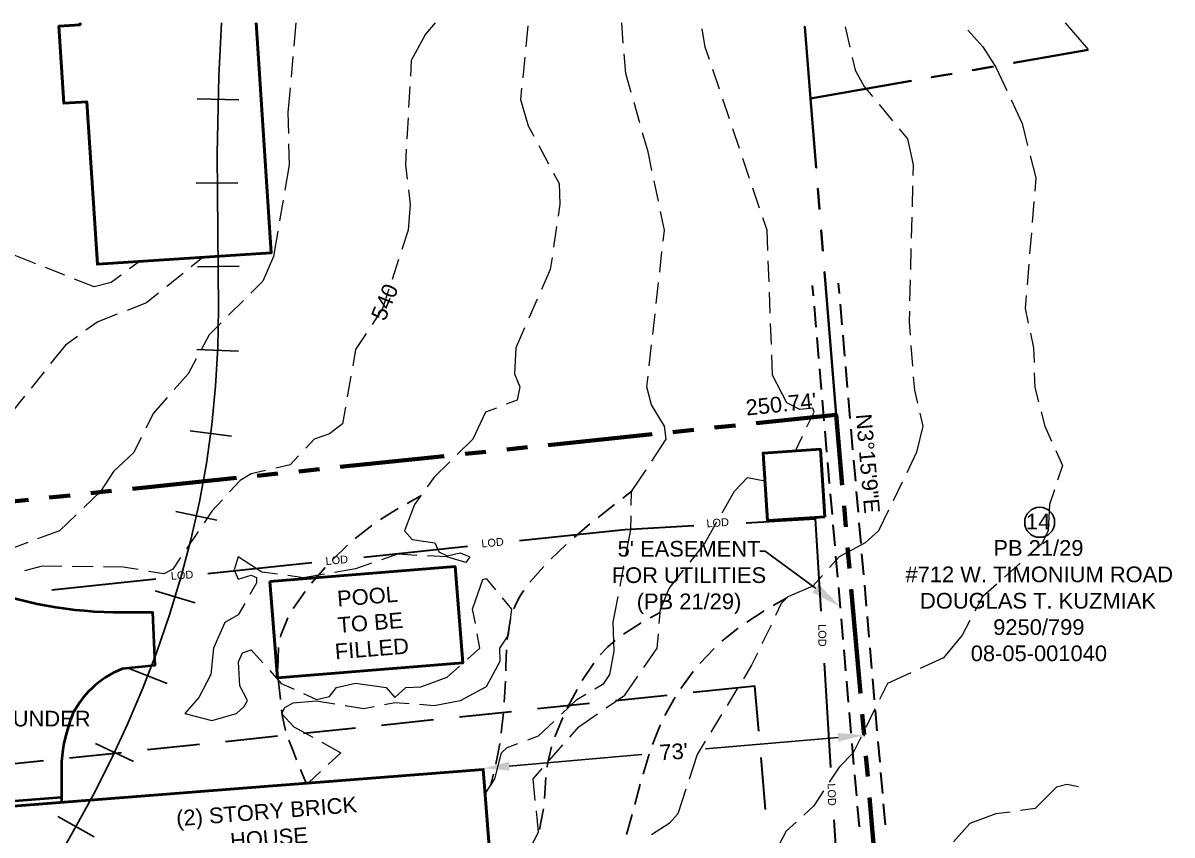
# Model space of a CAD drawing. Header units: inches. Extents: x -415 to 14109, y -1276 to 3235.
# Drawn here: x 11391 to 14109, y 1314 to 3235 of the extents above; entities that cross this region are included whole.
import ezdxf

# ---------------------------------------------------------------- set-up
doc = ezdxf.new("R2010")
doc.units = ezdxf.units.IN
doc.header["$MEASUREMENT"] = 0
for name, color, linetype in [('Buildings', 7, 'Continuous'), ('Parcels', 7, 'Continuous'), ('PDF_0', 7, 'Continuous'), ('Road_Edge_Of_Pavement', 7, 'Continuous'), ('SOIL', 7, 'Continuous'), ('Text', 7, 'Continuous'), ('Zoning', 7, 'Continuous')]:
    doc.layers.add(name, color=color, linetype=linetype)
doc.layers.add('Contours', color=7, linetype='Continuous', true_color=0x757575)
doc.styles.add('PDF Arial', font='arial.ttf')

msp = doc.modelspace()

# ---------------------------------------------------------------- linework, layer by layer
at = {"layer": 'Buildings', "lineweight": 50}
msp.add_lwpolyline([(11942.60194, 3235.2098), (11978.49246, 2691.75786), (11567.47436, 2664.60505), (11542.11855, 3048.75059), (11488.22508, 3045.20605), (11476.19013, 3227.47776), (11526.52258, 3230.82447), (11526.22583, 3235.2098)], dxfattribs=at)
for points in [[(13288.00985, 2066.89693), (13152.27876, 2058.01086), (13141.84298, 2217.7459), (13277.57407, 2226.61549)], [(11975.45899, 1913.82233), (11993.36303, 1685.83431), (12431.31962, 1721.19726), (12413.41558, 1949.20177)], [(11218.14773, 1083.70789), (11195.79241, 1368.62284), (11931.58915, 1426.37409), (12480.0529, 1469.41963), (12521.15306, 945.60278), (12469.63361, 941.56365), (12473.73868, 889.07151), (12044.20655, 855.35718), (12038.56826, 927.15469), (12029.45138, 1043.20123), (11511.80038, 1002.57917), (11503.68916, 1106.11267)]]:
    msp.add_lwpolyline(points, close=True, dxfattribs=at)
at = {"layer": 'Contours', "lineweight": 20}
for points in [[(12036.45803, 3235.2098), (12031.69351, 3180.54148)], [(12366.46281, 3235.2098), (12343.66236, 3208.53509), (12309.83262, 3146.72823), (12307.73887, 3109.50233)], [(12811.29415, 3187.2184), (12807.45286, 3235.2098)], [(13856.20762, 3235.2098), (13910.79352, 3172.10053)], [(12585.36691, 3228.23613), (12580.51996, 3179.02475)], [(13014.84958, 3148.65712), (13005.04027, 3177.6399), (12998.16552, 3221.49326)], [(13336.21558, 3225.86211), (13347.36027, 3177.68936)], [(13626.29072, 3217.96521), (13661.68664, 3178.5961), (13692.59832, 3130.90145), (13718.30034, 3075.47476)], [(12029.5503, 3155.91106), (12025.26388, 3106.63373)], [(12578.09649, 3154.41081), (12573.24954, 3105.19943)], [(12829.9071, 3070.66078), (12817.01487, 3115.81656), (12813.2725, 3162.57149)], [(13352.9491, 3153.5865), (13359.98871, 3123.1859), (13381.05811, 3084.92137), (13400.69321, 3061.19769)], [(13038.62272, 3078.39282), (13022.76297, 3125.23019)], [(12023.12067, 3082.00331), (12017.99345, 3023.09802), (12019.03209, 2973.63935)], [(12306.33754, 3084.82245), (12303.55137, 3035.44621)], [(12570.80958, 3080.60198), (12568.18827, 3054.0097), (12586.3396, 2992.18635), (12599.59453, 2967.39107)], [(12850.2511, 2999.32489), (12836.68294, 3046.87116)], [(13062.39585, 3008.12853), (13046.55259, 3054.9659)], [(13728.70315, 3053.03701), (13754.42166, 2997.59383), (13767.79199, 2945.05223)], [(13416.45404, 3042.13961), (13447.99219, 3004.05643)], [(12302.16653, 3010.74984), (12299.38035, 2961.39008)], [(12879.102, 2886.081), (12869.90268, 2930.37949), (12857.02694, 2975.53526)], [(13086.18548, 2937.86424), (13070.32573, 2984.7016)], [(13463.7695, 2985.01484), (13483.4046, 2961.29116), (13496.70898, 2899.46782), (13496.08251, 2874.68902)], [(12019.54316, 2948.92649), (12020.58179, 2899.46782), (12010.57465, 2840.05146)], [(12297.97903, 2936.69371), (12295.88528, 2899.46782), (12300.0398, 2865.3743)], [(12611.2338, 2945.57979), (12634.54532, 2901.95724)], [(13109.95861, 2867.59994), (13094.11535, 2914.43731)], [(13773.8919, 2921.09774), (13787.26223, 2868.55614), (13784.67389, 2837.23231)], [(12646.1846, 2880.14596), (12659.43952, 2855.33419), (12661.33544, 2806.74928), (12657.16443, 2778.40946)], [(12894.18689, 2813.44269), (12884.13029, 2861.86274)], [(12303.02381, 2840.8428), (12307.17834, 2806.74928), (12302.43031, 2744.92594), (12287.52676, 2699.22612)], [(13133.74824, 2797.33565), (13117.88849, 2844.17302)], [(13495.47252, 2849.97617), (13494.21956, 2800.53398)], [(12006.46958, 2815.68482), (11998.24296, 2766.91856)], [(13782.6296, 2812.58541), (13778.57398, 2763.30808)], [(12905.56239, 2719.22391), (12908.41451, 2744.92594), (12899.21519, 2789.24091)], [(13153.25144, 2697.00048), (13151.48742, 2744.92594), (13141.67811, 2773.92521)], [(13493.60957, 2775.82112), (13492.35662, 2726.37893)], [(12653.57043, 2753.9439), (12646.36595, 2705.01278)], [(11994.13789, 2742.53543), (11984.13075, 2683.11908), (11958.41223, 2624.67541), (11929.98998, 2596.18721)], [(13776.52969, 2738.66117), (13772.47408, 2689.38384)], [(12897.35225, 2645.49751), (12902.82567, 2694.64295)], [(13491.74663, 2701.66608), (13490.49368, 2652.22389)], [(11421.27451, 2665.67665), (11374.55255, 2684.10825), (11306.31606, 2689.5487), (11260.15463, 2673.88679), (11241.22844, 2652.2074), (11248.96048, 2590.40054), (11238.42579, 2559.48887), (11215.95506, 2534.39683)], [(11666.85333, 2671.16656), (11643.26154, 2653.60873)], [(11817.50446, 2681.12424), (11789.01627, 2658.10947)], [(12279.84418, 2675.71676), (12264.51199, 2628.69805)], [(12642.75546, 2680.56371), (12638.58445, 2652.2074), (12617.67991, 2604.74356)], [(13156.00464, 2622.86192), (13154.17467, 2672.28763)], [(13770.42979, 2664.73693), (13766.37418, 2615.45961)], [(11490.26937, 2638.4414), (11444.2728, 2656.59274)], [(11623.41213, 2638.85356), (11599.80385, 2621.31222), (11560.0061, 2610.92589), (11513.26765, 2629.35749)], [(11769.79333, 2642.56296), (11731.33096, 2611.46994)], [(12889.14211, 2571.77111), (12894.61553, 2620.91655)], [(13489.8672, 2627.51104), (13488.63073, 2578.06885)], [(11712.10802, 2595.93992), (11683.61982, 2572.92514), (11637.37596, 2555.18597)], [(12256.84589, 2605.20517), (12241.92586, 2559.48887), (12216.85031, 2521.50461)], [(12607.70575, 2582.12446), (12587.7739, 2536.85328)], [(13158.75784, 2548.73985), (13156.92787, 2598.16556)], [(13764.32989, 2590.8127), (13761.74155, 2559.48887), (13769.19332, 2525.21401)], [(11912.53107, 2578.67884), (11877.61324, 2543.67858)], [(11614.29525, 2546.31638), (11568.05138, 2528.5772), (11539.85994, 2508.18374)], [(12880.93197, 2498.06119), (12886.40539, 2547.20663)], [(13488.00426, 2553.35599), (13487.37778, 2528.5772), (13489.80126, 2496.90716)], [(11860.15433, 2526.17021), (11831.73208, 2497.66552), (11812.59157, 2462.18717)], [(12203.2162, 2500.88034), (12178.14065, 2462.89607), (12171.24941, 2423.7248)], [(12577.81622, 2514.23418), (12556.91169, 2466.77034), (12553.86174, 2404.94699), (12566.80342, 2374.03532), (12559.97812, 2343.14013), (12534.09475, 2333.16596)], [(13161.49456, 2474.61778), (13159.66459, 2524.027)], [(13774.43594, 2501.0452), (13781.88772, 2466.77034), (13782.81094, 2432.31412)], [(11519.82917, 2493.70883), (11491.63773, 2473.31537), (11456.70341, 2429.52795)], [(12872.72183, 2424.33479), (12878.19525, 2473.48023)], [(13245.7062, 2279.89897), (13262.43972, 2314.76734), (13259.90084, 2323.57098), (13228.98916, 2321.16399), (13198.07749, 2336.24889), (13164.18181, 2401.96298), (13162.41778, 2449.90493)], [(13491.68068, 2472.26025), (13495.43954, 2422.94995)], [(11800.83689, 2440.42535), (11781.69638, 2404.94699), (11749.0042, 2367.86947)], [(11441.28879, 2410.18961), (11410.45955, 2371.52941)], [(12166.97948, 2399.37465), (12158.40664, 2350.67434)], [(12878.68984, 2198.90214), (12912.79984, 2250.4216), (12909.09044, 2281.31678), (12877.8985, 2332.02841), (12867.133, 2374.03532), (12869.98511, 2399.75383)], [(13497.31897, 2398.28655), (13499.72596, 2366.61652), (13507.04585, 2336.00159)], [(13783.48688, 2407.60127), (13784.41011, 2373.14506), (13793.3951, 2339.18344)], [(11395.02844, 2352.20755), (11364.1992, 2313.53087)], [(11732.64986, 2349.32246), (11699.95767, 2312.22846), (11682.10309, 2276.68415)], [(12154.12022, 2326.32418), (12147.22898, 2287.15291), (12116.33379, 2263.21491), (12079.9322, 2250.4216), (12060.21468, 2229.30274)], [(12511.03052, 2324.27989), (12485.13066, 2314.30572), (12455.73572, 2250.4216), (12418.50982, 2214.02001)], [(13512.78305, 2311.94819), (13520.10294, 2281.31678), (13505.21588, 2219.50992), (13481.83841, 2171.28771)], [(13799.70933, 2315.27841), (13808.67783, 2281.31678), (13824.25732, 2246.26707)], [(13218.27312, 2222.74122), (13235.00664, 2257.60959)], [(11671.00786, 2254.59261), (11653.16977, 2219.0648), (11605.50809, 2173.99145), (11574.33263, 2126.79139), (11534.81515, 2088.97199)], [(12043.33278, 2211.23384), (12023.61526, 2190.11498), (11989.29094, 2182.16862)], [(13218.27312, 2222.74122), (13218.27312, 2222.74122)], [(13834.28094, 2223.66445), (13849.84394, 2188.59825), (13838.58385, 2153.99366)], [(11965.20456, 2176.59628), (11930.88024, 2168.64992), (11904.78254, 2152.88909), (11879.8224, 2125.62087)], [(12400.8201, 2196.74245), (12363.5942, 2160.34086), (12347.53662, 2138.13391)], [(12830.25331, 2093.72002), (12830.94573, 2126.79139), (12865.03925, 2178.29436)], [(13045.11829, 2076.12922), (13074.44728, 2127.63219), (13105.35896, 2160.2914), (13146.14588, 2151.93288)], [(13146.14588, 2151.93288), (13146.14588, 2151.93288)], [(13471.03993, 2149.03131), (13449.45946, 2104.53499)], [(13830.91775, 2130.4843), (13819.64117, 2095.87972), (13816.44285, 2034.27069), (13801.25903, 2003.16118), (13768.33604, 1973.7003)], [(11863.12185, 2107.3871), (11838.1617, 2080.11888), (11819.48281, 2052.48797)], [(12333.06171, 2118.08666), (12317.02062, 2095.87972), (12293.47829, 2034.05637), (12311.58016, 2012.97049), (12365.85282, 2005.4198), (12375.11808, 1983.77338), (12394.48939, 1974.64001), (12425.40106, 1981.81152), (12448.218, 1972.24951), (12438.62302, 1959.02756), (12394.09372, 1971.85384), (12347.78391, 1974.34326)], [(11516.94408, 2071.87577), (11477.41011, 2034.05637), (11425.90714, 2014.71803)], [(12817.50946, 1975.39838), (12829.0663, 2035.9358), (12829.74224, 2069.00717)], [(13438.67747, 2082.29507), (13415.28351, 2034.05637), (13383.53104, 2005.56817), (13321.55932, 1972.39789), (13298.90725, 1946.74532)], [(12969.39705, 1959.96727), (13003.55651, 2003.16118), (13032.88551, 2054.64767)], [(11805.65087, 2031.99559), (11777.95401, 1991.01083)], [(11402.77697, 2006.0133), (11356.48365, 1988.62033)], [(11764.12206, 1970.53494), (11745.44317, 1942.88754), (11724.04405, 1931.84177), (11688.38434, 1937.80978)], [(11993.06628, 1930.88557), (11956.15362, 1935.69955), (11899.98505, 1972.57923), (11890.53844, 1941.33784), (11899.98505, 1919.57602), (11930.88024, 1928.54453), (11943.40977, 1922.9557), (11943.98679, 1910.44265), (11928.19298, 1883.27335)], [(12215.7787, 1956.99975), (12178.14065, 1943.94266), (12128.51711, 1935.48523)], [(12323.08755, 1975.67864), (12276.77774, 1978.16807), (12239.13969, 1965.11097)], [(13749.90444, 1957.21407), (13713.05772, 1924.24162)], [(11482.90003, 1949.64689), (11436.3759, 1950.22391), (11394.81412, 1938.96382)], [(11557.07156, 1948.74015), (11507.62936, 1949.35014)], [(11664.00122, 1941.89837), (11628.32502, 1947.86638), (11581.80089, 1948.42691)], [(12104.13398, 1931.3307), (12054.51044, 1922.87326), (12017.59778, 1927.68724)], [(12803.61157, 1902.54575), (12812.87683, 1951.11417)], [(12896.44551, 1814.57525), (12899.36357, 1848.6193), (12919.92189, 1897.40205), (12954.06486, 1940.57947)], [(12461.27509, 1814.41039), (12454.89492, 1848.6193), (12478.84941, 1918.80117), (12487.20792, 1921.1587), (12509.25001, 1894.41804)], [(13282.55291, 1928.2148), (13259.90084, 1902.56223), (13200.31962, 1877.28885), (13185.10283, 1861.59396), (13171.40278, 1833.13874)], [(13694.62612, 1907.7554), (13661.68664, 1878.29451), (13642.94181, 1843.44263)], [(12743.98089, 1659.85202), (12765.38001, 1672.5629), (12779.59114, 1694.07742), (12789.38396, 1748.99304), (12787.40561, 1817.70763), (12798.96245, 1878.24505)], [(11915.76237, 1861.89072), (11899.98505, 1834.7379), (11869.07338, 1816.86683), (11842.2338, 1755.90077), (11835.54039, 1694.07742), (11807.25003, 1639.21126), (11774.47541, 1601.35889), (11838.1617, 1584.85618), (11896.24268, 1601.35889), (11914.26212, 1617.99349), (11922.40632, 1632.27056), (11904.10661, 1667.32028), (11901.41935, 1723.53831), (11910.53624, 1745.3331), (11930.88024, 1751.86164), (11958.31332, 1721.49402)], [(12524.97787, 1875.34348), (12547.00347, 1848.6193), (12538.64495, 1786.81244), (12518.36689, 1755.90077), (12519.35606, 1724.9891), (12487.20792, 1664.61654), (12425.40106, 1631.72652), (12363.5942, 1619.83995), (12329.55015, 1622.54369)], [(13631.23659, 1821.66432), (13612.49175, 1786.81244), (13568.96811, 1733.28167), (13513.75574, 1708.02477)], [(13160.67025, 1810.86585), (13139.22167, 1766.30358)], [(12442.62917, 1729.81956), (12472.22195, 1755.90077), (12465.82529, 1790.10969)], [(12860.04392, 1710.56365), (12891.43369, 1755.90077), (12894.33527, 1789.94483)], [(13128.48913, 1744.03069), (13114.77259, 1715.57546), (13095.43425, 1683.90542)], [(12055.08746, 1648.52598), (12085.42212, 1634.59512), (12116.33379, 1641.98095), (12132.53975, 1663.18224), (12178.14065, 1673.61802), (12250.43275, 1663.18224), (12270.85918, 1639.57396), (12297.25363, 1663.18224), (12332.68253, 1664.61654), (12394.48939, 1687.38402), (12424.08217, 1713.46522)], [(11974.88197, 1703.14485), (12002.29857, 1672.77722), (12032.61674, 1658.84636)], [(12770.6556, 1614.67976), (12814.57491, 1644.88253), (12845.96468, 1690.23613)], [(13491.26853, 1697.73737), (13436.03967, 1672.48047), (13417.47618, 1634.89187)], [(13082.54202, 1662.80305), (13056.75756, 1620.59832)], [(12129.30845, 1623.92853), (12085.42212, 1631.10004), (12029.84705, 1626.02228), (12009.96466, 1615.00948), (12002.44694, 1601.35889), (12032.17161, 1570.44722), (12076.76685, 1545.5695)], [(12665.04484, 1600.02351), (12701.33102, 1634.4962), (12722.73015, 1647.22357)], [(12222.10942, 1617.61431), (12197.61088, 1612.80033), (12153.72455, 1619.95535)], [(12304.90324, 1624.48906), (12270.85918, 1627.19281), (12246.37714, 1622.37883)], [(13406.51284, 1612.7179), (13384.60265, 1568.38644)], [(12585.21854, 1539.15636), (12610.83813, 1548.50405), (12647.12431, 1582.99323)], [(12684.69642, 1545.78382), (12706.37581, 1570.44722), (12750.29511, 1600.66647)], [(13043.86534, 1599.51243), (13018.08088, 1557.30769)], [(12098.3638, 1533.51807), (12142.94256, 1508.64036), (12113.46519, 1481.20728)], [(12484.6031, 1411.47054), (12507.53544, 1446.8335), (12523.16438, 1508.64036), (12536.35336, 1521.31826), (12561.98944, 1530.66595)], [(12635.73233, 1490.06038), (12668.37506, 1527.22033)], [(13005.18865, 1536.20533), (12985.83382, 1504.53529), (12967.00655, 1446.20702)], [(13373.63931, 1546.22895), (13355.05933, 1508.64036), (13321.7077, 1474.7117), (13298.56104, 1439.21686)], [(12603.02366, 1396.15484), (12597.74807, 1446.8335), (12619.42745, 1471.49689)], [(12095.36331, 1464.35835), (12065.88594, 1436.90879)], [(12065.88594, 1436.90879), (12065.88594, 1436.90879)], [(12959.42289, 1422.66469), (12940.59562, 1364.33642), (12919.92189, 1341.37111), (12877.71715, 1314.30073)], [(13285.04233, 1418.51016), (13261.89567, 1383.01532), (13238.25442, 1361.45133)], [(13887.94361, 1428.08866), (13860.26323, 1433.69397), (13835.91308, 1427.14894), (13785.31685, 1376.50326), (13751.20685, 1371.88711)], [(12484.6031, 1411.47054), (12484.6031, 1411.47054)], [(12557.83492, 1239.30489), (12579.94294, 1261.51183), (12610.83813, 1320.89522), (12605.57903, 1371.57388)], [(13726.70832, 1368.57338), (13692.59832, 1363.97373), (13630.79146, 1341.73381), (13592.54341, 1297.86396)], [(13220.00417, 1344.76727), (13196.36292, 1323.20329), (13164.13235, 1261.37994), (13156.74652, 1227.10508)]]:
    msp.add_lwpolyline(points, dxfattribs=at)
at = {"layer": 'Contours', "color": 251, "lineweight": 25, "true_color": 0x545454}
for points in [[(12809.87633, 2111.40974), (12832.06679, 2128.48947)], [(12300.08926, 2098.6494), (12331.14931, 2115.44887)], [(12751.5151, 2065.52858), (12790.34016, 2096.29187)], [(12236.58432, 2060.38487), (12254.24107, 2071.85929), (12278.55825, 2086.49905)], [(12177.39877, 2015.74017), (12216.32275, 2046.20672)], [(12694.78599, 2017.85041), (12732.39107, 2049.93261)], [(12123.06017, 1965.22638), (12158.71988, 1999.50124)], [(12640.59577, 1967.18824), (12676.35439, 2001.29824)], [(12073.81581, 1909.84915), (12106.11233, 1947.28936)], [(12590.57656, 1912.30559), (12623.26875, 1949.48203)], [(12030.1438, 1849.80631), (12058.48362, 1890.41189)], [(13166.04475, 1856.82944), (13198.50613, 1875.42591)], [(12000.20482, 1782.27873), (12001.40831, 1786.81244), (12017.944, 1828.29179)], [(12536.27093, 1776.98665), (12544.46459, 1825.65399)], [(12875.12882, 1828.07747), (12898.68763, 1840.62348)], [(13103.16629, 1817.59223), (13144.77752, 1844.20099)], [(12811.82171, 1789.56564), (12853.56483, 1816.04252)], [(13044.37641, 1772.43645), (13055.94974, 1782.3117), (13082.95418, 1803.34813)], [(12756.90609, 1740.04102), (12774.71121, 1759.00018), (12792.17013, 1774.56318)], [(11993.74222, 1708.61827), (11995.6711, 1757.99452)], [(12533.0726, 1702.76566), (12533.33638, 1712.41011), (12534.60582, 1752.33975)], [(12992.13156, 1719.82891), (13026.1921, 1755.68645)], [(12714.25623, 1679.52009), (12741.47498, 1720.70268)], [(12947.12416, 1660.87416), (12976.30478, 1700.8038)], [(12000.25428, 1634.71052), (11995.17652, 1683.90542)], [(12529.80833, 1628.69305), (12532.26478, 1678.05281)], [(12678.84381, 1614.20166), (12691.24145, 1638.25506), (12701.90804, 1658.00556)], [(12909.79935, 1596.75923), (12933.80329, 1640.03558)], [(12012.38814, 1561.67654), (12004.83745, 1594.05549), (12002.9745, 1609.94821)], [(12522.73574, 1554.88422), (12527.97836, 1604.04614)], [(12649.15212, 1546.26192), (12668.07831, 1591.8958)], [(12880.70116, 1528.60518), (12897.92927, 1571.61774), (12899.19871, 1574.45337)], [(12038.4034, 1492.05521), (12026.83007, 1521.45015), (12020.40044, 1538.28259)], [(12509.71162, 1481.86673), (12513.07481, 1497.28135), (12519.15823, 1530.40217)], [(12630.81944, 1474.53036), (12632.08888, 1482.67455), (12641.45305, 1522.78554)], [(12858.16449, 1457.94521), (12872.62291, 1505.22771)], [(12060.75872, 1436.51312), (12047.58623, 1469.12287)], [(12497.01723, 1430.61105), (12503.97442, 1457.8463)], [(12624.50521, 1400.62261), (12628.03326, 1449.96588)], [(12838.67777, 1386.36202), (12851.50405, 1434.12262)], [(12613.32755, 1327.44025), (12622.29606, 1375.99218)], [(12818.51512, 1314.97666), (12832.21517, 1362.48997)]]:
    msp.add_lwpolyline(points, dxfattribs=at)
msp.add_lwpolyline([(12552.21311, 1849.08092), (12552.32852, 1849.32821, -0.0534196975), (12575.87653, 1892.40507)], format="xyb", dxfattribs=at)
at = {"layer": 'Parcels', "lineweight": 35}
for points in [[(13254.32849, 3056.72992), (13267.53396, 2892.70846), (13254.32849, 3056.72992), (13491.87852, 3098.22575), (13254.32849, 3056.72992), (13240.36466, 3226.4721)], [(13910.79352, 3171.4246), (13735.44602, 3140.7767)], [(13686.72922, 3132.26981), (13638.02891, 3123.76292)], [(13589.31211, 3115.25603), (13540.59532, 3106.73265)], [(13275.46383, 2794.12083), (13271.50714, 2843.41465)], [(13283.4102, 2695.5332), (13279.43702, 2744.82702)]]:
    msp.add_lwpolyline(points, close=True, dxfattribs=at)
msp.add_lwpolyline([(13314.53619, 2308.02447), (13300.57236, 2482.21793), (13287.36689, 2646.23939), (13300.57236, 2482.21793)], dxfattribs=at)
at = {"layer": 'Parcels', "lineweight": 90}
for points in [[(13329.06055, 2141.94223), (13314.53619, 2308.02447), (13125.55458, 2288.17505)], [(12879.66253, 2262.34114), (12633.75398, 2236.50722)], [(12978.01935, 2272.678), (12928.84094, 2267.50133)], [(13076.37617, 2282.99838), (13027.19776, 2277.83819)], [(12584.57557, 2231.34703), (12535.39716, 2226.17036)], [(12387.84544, 2210.67331), (12141.9369, 2184.83939)], [(12486.20226, 2221.01017), (12437.02385, 2215.83349)], [(12092.75849, 2179.6792), (12043.58008, 2174.50253)], [(11896.04484, 2159.00547), (11650.1363, 2133.17156)], [(11994.40167, 2169.34234), (11945.22325, 2164.18215)], [(11600.95789, 2128.01137), (11551.76299, 2122.8347)], [(11404.22776, 2107.33764), (11158.31921, 2081.50373)], [(11502.58458, 2117.67451), (11453.40617, 2112.51432)], [(13337.68285, 2043.42055), (13333.36346, 2092.68139)], [(13346.28866, 1944.89886), (13341.98576, 1994.1597)], [(13372.13906, 1649.30083), (13350.60805, 1895.62153)], [(13380.74487, 1550.77915), (13376.44197, 1600.03999)], [(13389.36717, 1452.25746), (13385.06426, 1501.51831)], [(13415.21757, 1156.67592), (13393.67007, 1402.99662)]]:
    msp.add_lwpolyline(points, dxfattribs=at)
at = {"layer": 'PDF_0', "lineweight": 30}
for points in [[(13261.05487, 2589.4938), (13258.89518, 2614.47043)], [(13322.63093, 2594.8848), (13320.47123, 2619.86143)], [(13267.45153, 2515.60254), (13263.1816, 2564.86338)], [(13329.02758, 2520.97705), (13324.75765, 2570.25438)], [(13273.84818, 2441.69479), (13269.57825, 2490.97212)], [(13335.42424, 2447.08578), (13331.15431, 2496.34663)], [(13341.82089, 2373.17803), (13337.55096, 2422.45536)], [(13280.22835, 2367.80352), (13275.97491, 2417.06437)], [(13286.62501, 2293.89577), (13282.37156, 2343.15662)], [(13348.20106, 2299.28677), (13343.94762, 2348.54761)], [(13293.02167, 2219.98802), (13288.76822, 2269.26535)], [(13354.59772, 2225.37902), (13350.34427, 2274.63986)], [(13299.41832, 2146.09676), (13295.14839, 2195.3576)], [(13360.99437, 2151.47127), (13356.74093, 2200.7486)], [(13305.81498, 2072.18901), (13301.54504, 2121.44985)], [(13367.39103, 2077.58001), (13363.1211, 2126.84085)], [(12978.10178, 2045.29998), (12814.67383, 2035.91931), (12565.9956, 2009.78865)], [(13101.53415, 2052.38905), (13264.96211, 2061.7862), (13278.59622, 1843.97019)], [(13312.21163, 1998.28126), (13307.9417, 2047.55859)], [(13373.78768, 2003.67226), (13369.51775, 2052.9331)], [(12443.04133, 1996.87993), (12197.13278, 1971.04602)], [(12074.17851, 1958.12081), (11828.26997, 1932.2869)], [(13318.5918, 1924.39), (13314.33835, 1973.65084)], [(13380.18434, 1929.76451), (13375.91441, 1979.04184)], [(11705.3157, 1919.37818), (11459.40715, 1893.54427)], [(13386.56451, 1855.87324), (13382.31106, 1905.13409)], [(13324.98846, 1850.48225), (13320.73501, 1899.75958)], [(13331.38511, 1776.59098), (13327.13167, 1825.85183)], [(13392.96117, 1781.96549), (13388.70772, 1831.24282)], [(13337.78177, 1702.68323), (13333.51184, 1751.94408)], [(13399.35782, 1708.07423), (13395.10437, 1757.33507)], [(13286.31177, 1720.58727), (13301.75936, 1473.80496)], [(13131.78638, 1559.4509), (13122.45517, 1666.29813), (12976.8818, 1650.99892)], [(13344.17842, 1628.77548), (13339.90849, 1678.05281)], [(13405.75448, 1634.16648), (13401.48454, 1683.42732)], [(12915.40467, 1644.5528), (12792.45039, 1631.6276)], [(12546.54185, 1605.79368), (12423.58758, 1592.88497)], [(12730.97326, 1625.165), (12608.01899, 1612.25629)], [(13350.57508, 1554.88422), (13346.30515, 1604.14506)], [(13412.15113, 1560.25873), (13407.8812, 1609.53606)], [(12362.12693, 1586.42237), (12239.17266, 1573.51365)], [(12177.69552, 1567.05105), (12054.74125, 1554.12585)], [(11808.83271, 1528.29194), (11685.87844, 1515.38322)], [(11993.26412, 1547.67974), (11870.30984, 1534.75454)], [(13356.95525, 1480.97647), (13352.7018, 1530.2538)], [(13418.54779, 1486.36747), (13414.27786, 1535.62831)], [(11624.4013, 1508.92062), (11501.44703, 1496.01191)], [(13147.94288, 1374.70626), (13137.17737, 1497.85837)], [(11439.96989, 1489.54931), (11317.01562, 1476.64059)], [(13363.3519, 1407.08521), (13359.09846, 1456.34605)], [(13424.92796, 1412.45972), (13420.67451, 1461.73704)], [(13431.32461, 1338.55197), (13427.07117, 1387.82929)], [(13369.74856, 1333.17746), (13365.49511, 1382.4383)], [(13309.47492, 1350.42205), (13324.92251, 1103.65622)]]:
    msp.add_lwpolyline(points, dxfattribs=at)
at = {"layer": 'PDF_0', "lineweight": 25}
msp.add_lwpolyline([(13265.85237, 1897.79771), (13146.97019, 1985.76822), (13134.53958, 1985.76822)], dxfattribs=at)
msp.add_circle((13796.18206, 2053.91147), 35.47915, dxfattribs=at)
at = {"layer": 'PDF_0', "transparency": 33554559}
msp.add_solid([(13273.20522, 1907.73891), (13325.48304, 1853.68057), (13258.49951, 1887.85652)], dxfattribs=at)
at = {"layer": 'Road_Edge_Of_Pavement', "lineweight": 40}
for points in [[(11146.9602, 1927.88508), (11424.47284, 1861.26424), (11446.77871, 1856.94485), (11469.167, 1853.15302), (11491.65421, 1849.87226), (11514.22386, 1847.11906), (11536.82647, 1844.89342), (11559.49503, 1843.17885), (11582.19656, 1841.99184), (11604.93107, 1841.33239), (11627.68206, 1841.2005), (11697.30339, 1841.48077), (11702.95817, 1715.13033), (11625.6048, 1707.08506), (11615.76252, 1702.89755), (11606.10159, 1698.21547), (11596.68796, 1693.10474), (11587.52161, 1687.51591), (11578.63554, 1681.53141), (11570.0627, 1675.10178), (11561.8031, 1668.27648), (11553.87323, 1661.05551), (11546.30605, 1653.48834), (11539.08508, 1645.55846), (11532.27627, 1637.28238), (11525.87962, 1628.69305), (11519.89512, 1619.80698), (11514.33926, 1610.67361), (11509.2615, 1601.27646), (11508.15692, 1598.62218), (11503.14511, 1585.28482), (11498.64437, 1571.7826), (11494.62173, 1558.11552), (11491.11017, 1544.33304), (11488.09319, 1530.43515), (11485.58728, 1516.40537), (11483.57596, 1502.30965), (11482.10869, 1488.16446), (11482.4549, 1391.12654)], [(11146.9602, 1927.88508), (11424.47284, 1861.26424), (11446.77871, 1856.94485), (11469.167, 1853.15302), (11491.65421, 1849.87226), (11514.22386, 1847.11906), (11536.82647, 1844.89342), (11559.49503, 1843.17885), (11582.19656, 1841.99184), (11604.93107, 1841.33239), (11627.68206, 1841.2005), (11697.30339, 1841.48077), (11702.95817, 1715.13033), (11625.6048, 1707.08506), (11615.76252, 1702.89755), (11606.10159, 1698.21547), (11596.68796, 1693.10474), (11587.52161, 1687.51591), (11578.63554, 1681.53141), (11570.0627, 1675.10178), (11561.8031, 1668.27648), (11553.87323, 1661.05551), (11546.30605, 1653.48834), (11539.08508, 1645.55846), (11532.27627, 1637.28238), (11525.87962, 1628.69305), (11519.89512, 1619.80698), (11514.33926, 1610.67361), (11509.2615, 1601.27646), (11508.15692, 1598.62218), (11503.14511, 1585.28482), (11498.64437, 1571.7826), (11494.62173, 1558.11552), (11491.11017, 1544.33304), (11488.09319, 1530.43515), (11485.58728, 1516.40537), (11483.57596, 1502.30965), (11482.10869, 1488.16446), (11482.40544, 1403.145), (11269.1726, 1386.39499)]]:
    msp.add_lwpolyline(points, dxfattribs=at)
at = {"layer": 'SOIL', "lineweight": 25}
for points in [[(11370.49694, 1093.96232), (11420.10399, 1171.03543), (11468.02945, 1249.42743), (11514.07548, 1329.1713), (11557.9783, 1410.25056), (11599.55656, 1492.64872), (11638.54648, 1576.3328), (11674.76672, 1661.33578), (11707.96998, 1747.59171), (11738.09031, 1834.98519), (11764.96286, 1923.36785), (11788.50519, 2012.62428), (11808.58542, 2102.6061), (11825.1211, 2193.19791), (11837.96387, 2284.25133), (11847.01481, 2375.63448), (11852.175, 2467.21546), (11853.95551, 2558.91185), (11851.94419, 2742.46949), (11850.41097, 2926.01064), (11854.53253, 3109.40342), (11860.71486, 3235.2098)], [(11803.30982, 3055.77372), (11902.17772, 3053.20187)], [(11800.91932, 2856.27391), (11899.82019, 2857.13119)], [(11803.91981, 2657.92812), (11902.8042, 2659.57675)], [(11802.53497, 2462.71473), (11901.36989, 2459.17019)], [(11786.36198, 2270.13912), (11884.47151, 2257.67554)], [(11753.17521, 2079.44295), (11849.86692, 2058.62085)], [(11704.16166, 1891.92862), (11798.84206, 1863.3415)], [(11640.40943, 1708.70071), (11732.58391, 1672.87614)], [(11562.94065, 1530.58352), (11652.296, 1488.18095)], [(11473.37099, 1357.74193), (11559.87421, 1309.7835)]]:
    msp.add_lwpolyline(points, dxfattribs=at)
at = {"layer": 'Zoning', "lineweight": 25}
for points in [[(13380.97568, 1548.19081), (13380.77784, 1550.54834)], [(13319.18531, 1545.17383), (13005.81513, 1517.77373)], [(12541.43112, 1477.16815), (12854.8013, 1504.56826)], [(12480.0529, 1469.41963), (12479.83858, 1471.77716)]]:
    msp.add_lwpolyline(points, dxfattribs=at)
at = {"layer": 'Zoning', "transparency": 33554559}
for points in [[(13320.09205, 1534.9194), (13380.77784, 1550.56483), (13318.31154, 1555.44475)], [(12540.54086, 1487.43907), (12479.85507, 1471.79364), (12542.33786, 1466.91372)]]:
    msp.add_solid(points, dxfattribs=at)

# ---------------------------------------------------------------- texts
at = {"layer": 'Text', "attachment_point": 7, "style": 'PDF Arial'}
for s, insert, char_height, rotation in [('540', (12247.98553, 2527.81572), 37.071906, 67.59209235), ("250.74'", (13102.84116, 2305.84371), 37.071906, 5.99711025), ('N3°15\'9"E', (13360.70747, 2308.93039), 37.071906, 274.99710966), ('LOD', (13008.68287, 2041.59408), 18.535953, 4.19418235), ('LOD', (12476.43746, 1993.79967), 18.535953, 5.73022356), ('LOD', (12107.93121, 1952.3664), 18.535953, 5.66370789), ('LOD', (11741.60897, 1917.42362), 18.535953, 4.15128711), ('POOL', (12135.95102, 1854.01036), 37.071906, 4.61795409), ('TO BE', (12137.09688, 1791.45444), 37.071906, 4.61795409), ('LOD', (13272.31573, 1812.97727), 18.535953, 270.24756378), ('FILLED', (12130.45166, 1729.53602), 37.071906, 4.61795409), ("73'", (12897.98448, 1489.97938), 37.071906, 3.99999893), ('LOD', (13294.11016, 1436.11068), 18.535953, 271.78477264), ('(2) STORY BRICK', (11756.05942, 1323.54599), 37.0719065, 4.48744959), ('HOUSE', (11882.86211, 1281.15893), 37.071906, 4.48744959)]:
    msp.add_mtext(s, dxfattribs=dict(at, insert=insert, char_height=char_height, rotation=rotation))
for s, insert, char_height in [('14', (13763.72884, 2037.21702), 37.071906), ('PB 21/29', (13686.73258, 1974.17681), 37.071906), ("5' EASEMENT", (12797.8483, 1972.28253), 37.0719065), ('FOR UTILITIES', (12783.88438, 1909.83743), 37.0719065), ('#712 W. TIMONIUM ROAD', (13478.75739, 1911.73171), 37.0719065), ('(PB 21/29)', (12842.96677, 1837.16257), 37.071906), ('DOUGLAS T. KUZMIAK', (13513.08303, 1849.28661), 37.0719065), ('9250/799', (13686.21334, 1786.8786), 37.071906), ('08-05-001040', (13633.10224, 1724.91565), 37.0719065), ('MAIN (INSTALLED UNDER', (10909.50694, 1559.84538), 37.0719065)]:
    msp.add_mtext(s, dxfattribs=dict(at, insert=insert, char_height=char_height))

doc.saveas('drawing.dxf')
